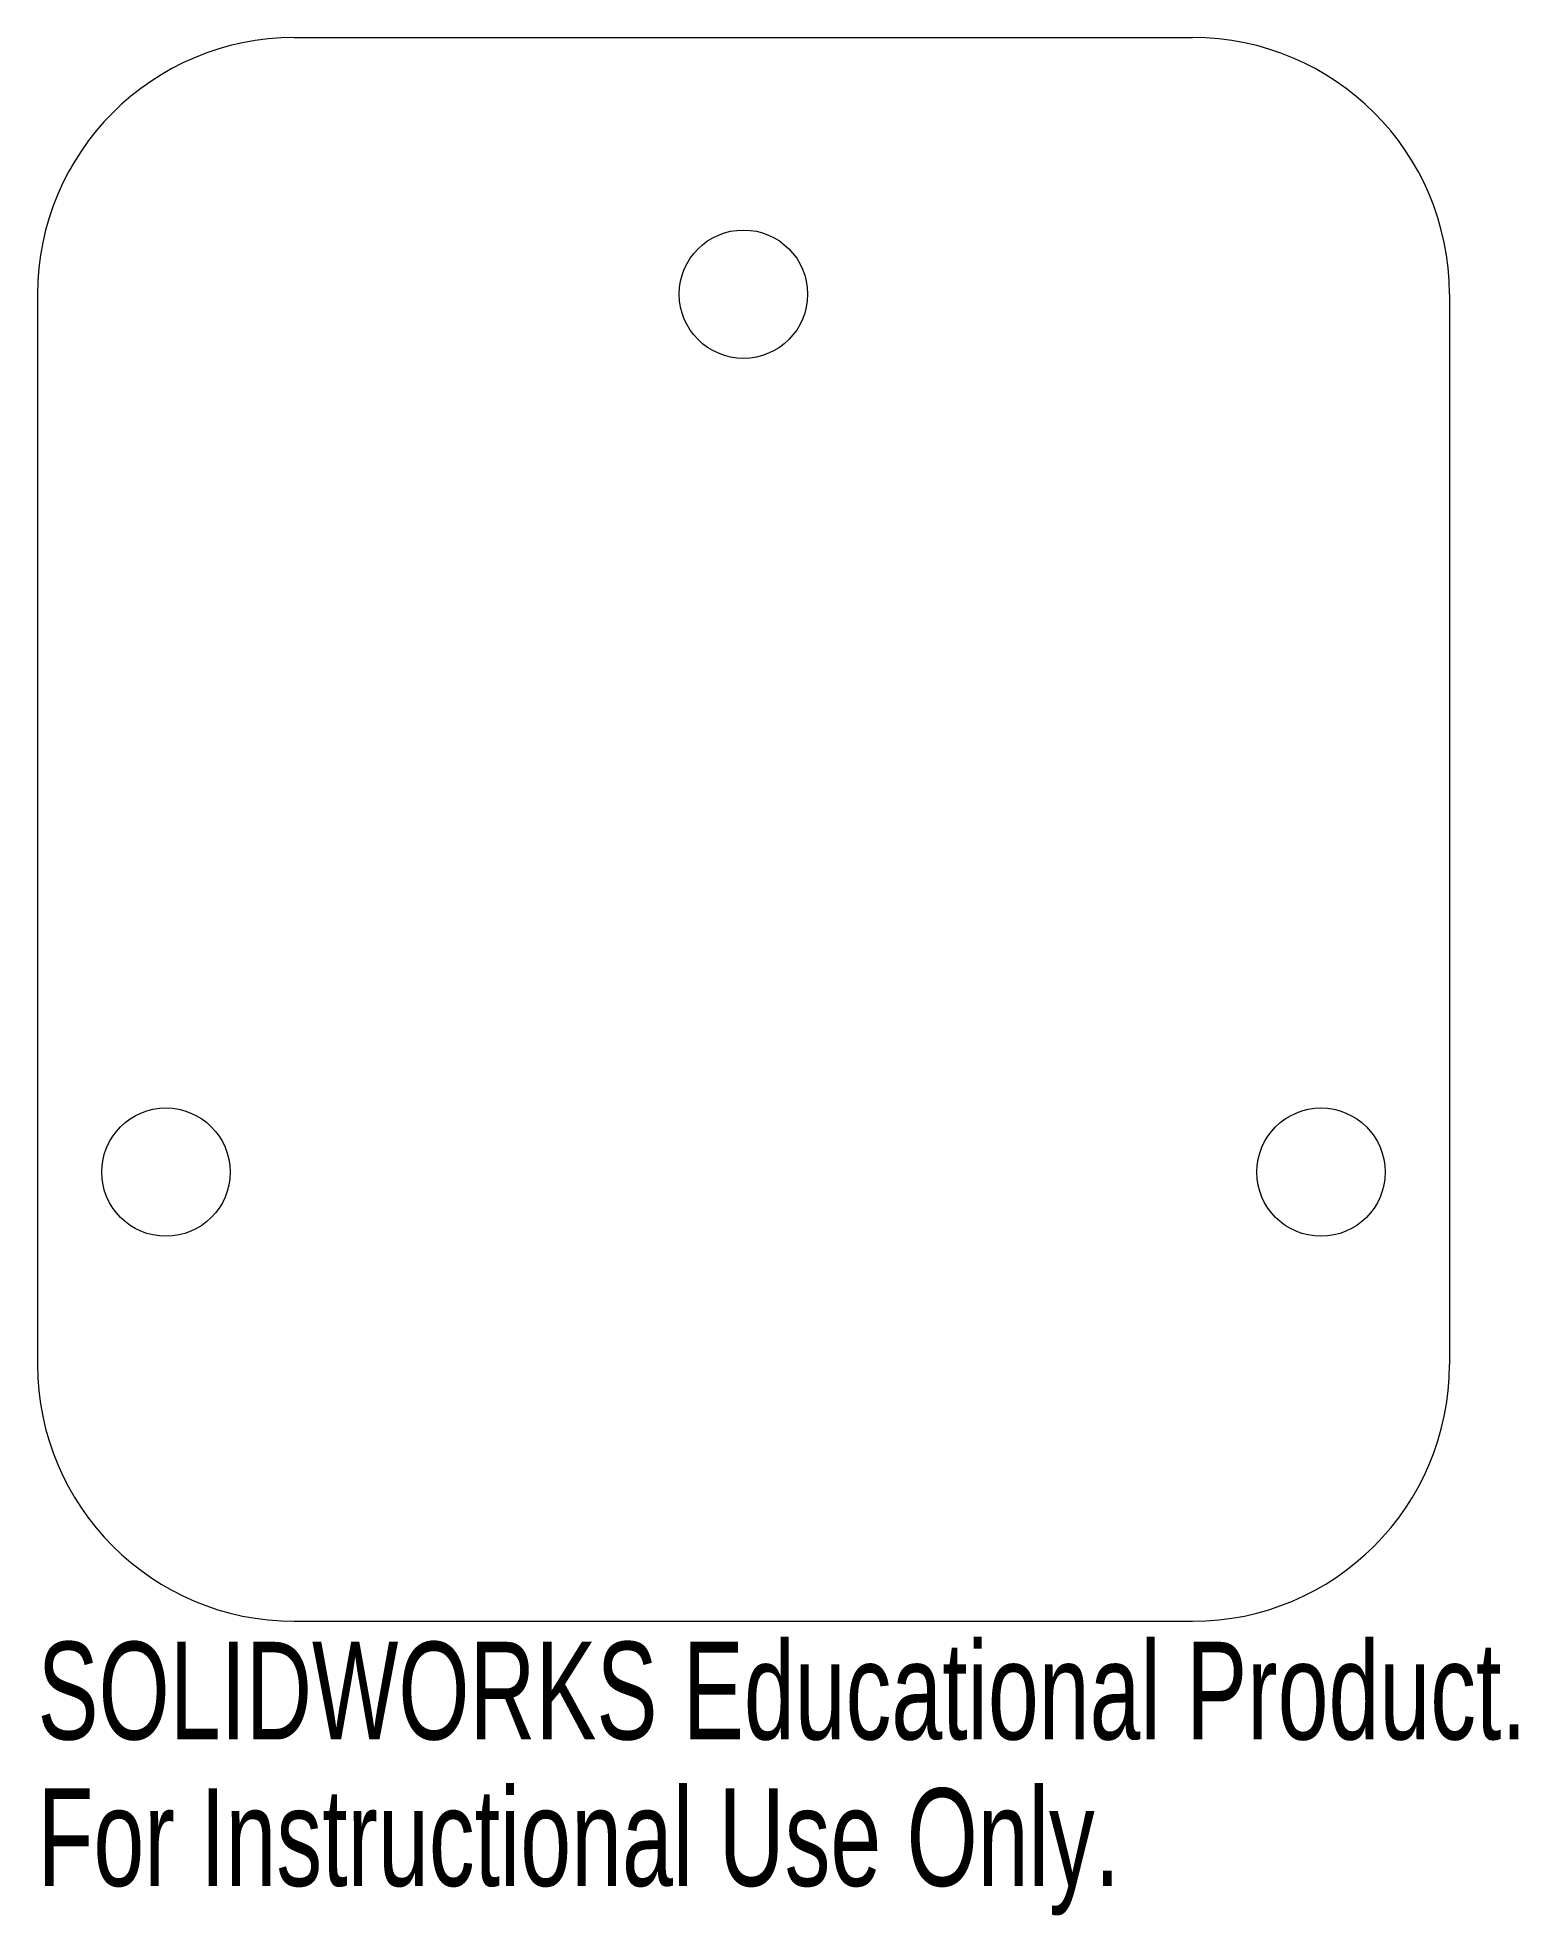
# Model space of a CAD drawing. Header units: inches. Extents: x -1.38 to 1.51, y -2.57 to 1.09.
import ezdxf

# ---------------------------------------------------------------- set-up
doc = ezdxf.new("R2010")
doc.units = ezdxf.units.IN
doc.header["$MEASUREMENT"] = 0
doc.styles.add('SLDTEXTSTYLE0', font='TXT', dxfattribs={"width": 0.7})

msp = doc.modelspace()

# ---------------------------------------------------------------- linework, layer by layer
at = {"color": 7, "linetype": 'Continuous', "lineweight": 15}
for p, q in [((-0.875, 1.0857), (0.875, 1.0857)), ((-1.375, 0.5857), (-1.375, -1.5)), ((1.375, 0.5857), (1.375, -1.5)), ((-0.875, -2), (0.875, -2))]:
    msp.add_line(p, q, dxfattribs=at)
for centre in [(0, 0.5857), (-1.125, -1.125), (1.125, -1.125)]:
    msp.add_circle(centre, 0.125, dxfattribs=at)
for centre, start, end in [((-0.875, 0.5857), 90, 180), ((0.875, 0.5857), 0, 90), ((-0.875, -1.5), 180, 270), ((0.875, -1.5), 270, 0)]:
    msp.add_arc(centre, 0.5, start, end, dxfattribs=at)

# ---------------------------------------------------------------- texts
at = {"color": 7, "linetype": 'Continuous', "char_height": 0.1903, "attachment_point": 1, "style": 'SLDTEXTSTYLE0'}
for s, insert in [('SOLIDWORKS Educational Product.', (-1.375, -2.0401)), ('For Instructional Use Only.', (-1.375, -2.3256))]:
    msp.add_mtext(s, dxfattribs=dict(at, insert=insert))

doc.saveas('drawing.dxf')
